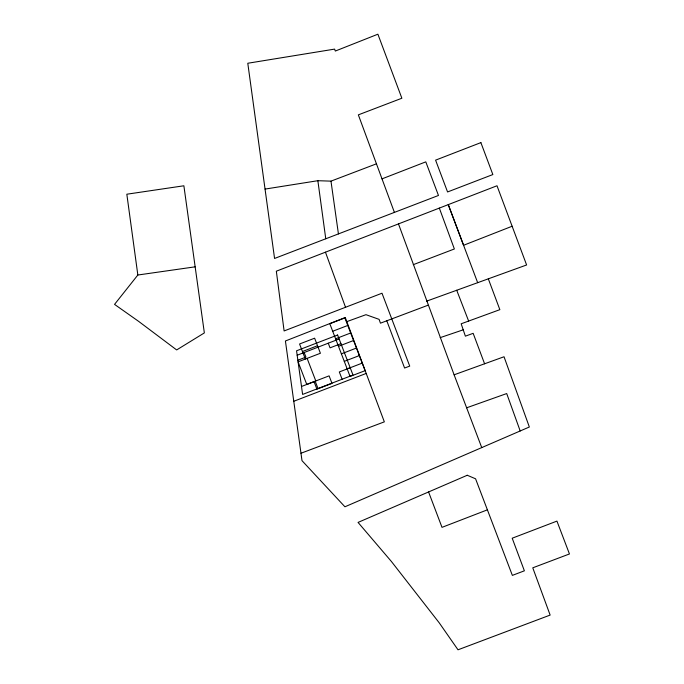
<?xml version="1.0" encoding="UTF-8"?>
<svg xmlns="http://www.w3.org/2000/svg" width="684" height="684" viewBox="0 0 684 684"><rect width="100%" height="100%" fill="white"/><g stroke="black" fill="none" stroke-linecap="round" stroke-linejoin="round"><path stroke-width="1.03" d="M137.843 275.019L114.544 304.389L138.587 321.335L176.66 349.934L204.354 332.911L183.876 185.783L126.831 194.213L137.843 275.019L195.094 266.837M300.969 453.244L384.34 421.857L345.258 317.513L285.416 340.991L302.003 460.665L344.933 506.793L529.348 427.004L504.031 356.757L454.116 374.806L398.473 223.907L497.003 185.766L526.612 264.973L426.577 301.165M512.128 226.242L463.581 245.282L448.268 204.636L477.663 282.68M398.473 223.907L276.336 271.197L284.108 330.945L381.997 293.222L409.725 366.12L404.586 368.026L386.785 320.787M381.997 178.866L425.79 161.86L438.47 195.462L274.566 258.458L247.788 63.253L334.613 49.111L335.314 51.052L377.893 34.2L401.867 98.231L358.348 114.861L394.403 212.391M297.164 355.235L339.144 338.982M487.401 509.836L442.001 527.355L428.577 491.958M332.698 331.253L347.763 325.464M302.456 351.516L317.521 345.728M335.596 338.785L350.661 332.997M297.856 360.22L305.945 357.116L304.175 352.517M340.94 343.659L330.047 347.848L328.252 343.197M338.486 346.318L353.551 340.521M341.384 353.842L356.45 348.053M344.283 361.374L359.339 355.586M347.173 368.907L362.238 363.118M301.499 386.486L315.204 381.219L318.009 388.503M350.208 367.761L339.307 371.951L342.111 379.244M293.769 401.277L366.205 373.438M413.298 264.665L454.364 248.976L439.333 208.098M265.05 189.083L317.863 180.704L330.979 181.14L376.439 163.827M428.047 305.218L380.458 323.173L379.098 319.36L365.974 314.683L346.797 321.634M488.316 278.824L499.85 309.664L461.17 323.788L465.376 336.16L473.157 333.33L484.588 363.785M466.633 407.801L506.707 393.557L520.191 430.971M440.188 337.639L463.222 329.825M456.715 290.255L468.643 321.061M307.125 358.373L315.803 380.962M305.355 359.049L299.558 343.992L314.623 338.195L320.411 353.26L298.087 361.845L306.765 384.442L329.098 375.858L331.997 383.391L316.931 389.179L314.033 381.646M454.116 374.806L481.741 447.601M325.456 252.182L345.6 307.475M330.979 181.14L338.426 233.911M317.863 180.704L325.764 238.776M467.249 475.26L358.048 522.414L391.351 561.419L439.214 622.816L458.015 649.8L550.141 615.078L532.768 567.823L569.456 553.963L556.938 521.105L512.205 538.214L524.38 570.815L512.359 575.389L475.577 478.8L467.249 475.26M480.886 142.614L435.588 160.15L447.567 191.965L492.848 174.557L480.886 142.614M344.873 317.932L329.808 323.72L350.071 376.439L365.136 370.651L344.873 317.932M337.614 335.006L296.557 350.789L302.602 394.429L353.004 375.054L337.614 335.006"/></g></svg>
